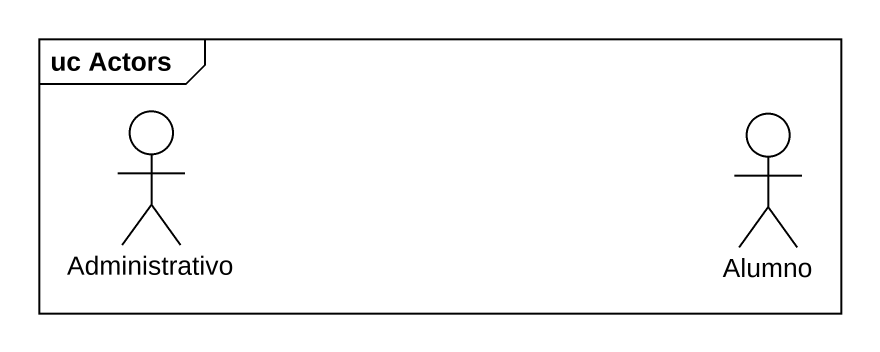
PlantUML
@startuml
mainframe uc Actors
actor Administrativo
actor Alumno
@enduml
